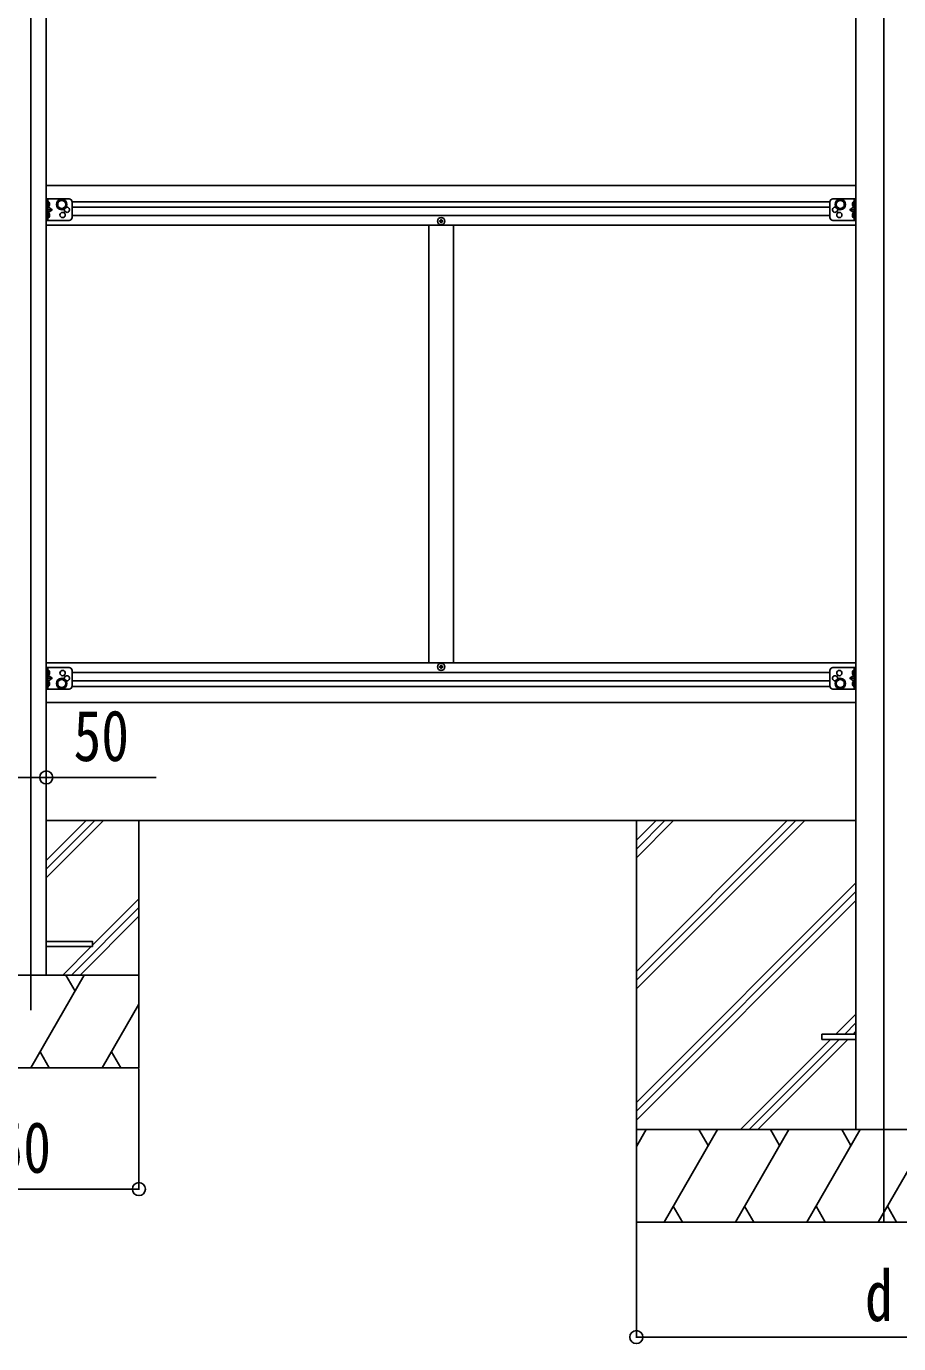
# Model space of a CAD drawing. Units: millimetres, scale not verified. Extents: x -10512 to 10512, y -7425 to 7425.
# Drawn here: x -3123 to -1711, y -4668 to -2537 of the extents above; entities that cross this region are included whole.
import ezdxf
from ezdxf.enums import TextEntityAlignment as Align

# ---------------------------------------------------------------- set-up
doc = ezdxf.new("R2010")
doc.units = ezdxf.units.MM
doc.header["$LTSCALE"] = 30
for name, color, linetype in [('0-3_YKK_12', 2, 'Continuous'), ('0-4_YKK_13', 4, 'Continuous'), ('0-5_YKK_A1', 4, 'Continuous'), ('0-6_YKK_D', 6, 'Continuous')]:
    doc.layers.add(name, color=color, linetype=linetype)
doc.styles.add('ＭＳ ゴシック', font='')
doc.styles.get('ＭＳ ゴシック').set_extended_font_data('MS Gothic')

msp = doc.modelspace()

# ---------------------------------------------------------------- linework, layer by layer
at = {"layer": '0-3_YKK_12'}
for p, q in [((-1735.63, -1297.04), (-1735.63, -4471.44)), ((-3115.63, -1701.45), (-3115.63, -4128.31))]:
    msp.add_line(p, q, dxfattribs=at)
at = {"layer": '0-4_YKK_13'}
for p, q in [((-3090.63, -2815.94), (-3090.63, -2850.94)), ((-3053.63, -2815.94), (-3090.63, -2815.94)), ((-3088.13, -2815.94), (-3088.13, -2850.94)), ((-3087.63, -2820.44), (-3088.13, -2820.53)), ((-3088.13, -2833.44), (-3081.13, -2833.44)), ((-3087.63, -2820.44), (-3086.83, -2820.59)), ((-3087.63, -2828.44), (-3086.83, -2828.3)), ((-3048.63, -2820.94), (-3048.63, -2845.94)), ((-1822.83, -2820.94), (-1822.83, -2845.94)), ((-1817.83, -2815.94), (-1780.83, -2815.94)), ((-1783.33, -2833.44), (-1790.33, -2833.44)), ((-1783.83, -2820.44), (-1784.63, -2820.59)), ((-1783.83, -2828.44), (-1784.63, -2828.3)), ((-1783.83, -2820.44), (-1783.33, -2820.53)), ((-1783.33, -2815.94), (-1783.33, -2850.94)), ((-1780.83, -2815.94), (-1780.83, -2850.94)), ((-3053.63, -2850.94), (-3090.63, -2850.94)), ((-3087.63, -2838.44), (-3088.13, -2838.53)), ((-3087.63, -2838.44), (-3086.83, -2838.59)), ((-3087.63, -2846.44), (-3086.83, -2846.3)), ((-2450.13, -2852.44), (-2449.13, -2852.44)), ((-1817.83, -2850.94), (-1780.83, -2850.94)), ((-1783.83, -2838.44), (-1784.63, -2838.59)), ((-1783.83, -2846.44), (-1784.63, -2846.3)), ((-1783.83, -2838.44), (-1783.33, -2838.53)), ((-3090.63, -3608.94), (-3090.63, -3573.94)), ((-3053.63, -3573.94), (-3090.63, -3573.94)), ((-3088.13, -3608.94), (-3088.13, -3573.94)), ((-3087.63, -3578.44), (-3086.83, -3578.59)), ((-3048.63, -3603.94), (-3048.63, -3578.94)), ((-2450.13, -3572.44), (-2449.13, -3572.44)), ((-1822.83, -3603.94), (-1822.83, -3578.94)), ((-1817.83, -3573.94), (-1780.83, -3573.94)), ((-1783.83, -3578.44), (-1784.63, -3578.59)), ((-1783.33, -3608.94), (-1783.33, -3573.94)), ((-1780.83, -3608.94), (-1780.83, -3573.94)), ((-3087.63, -3586.44), (-3088.13, -3586.36)), ((-3088.13, -3591.44), (-3081.13, -3591.44)), ((-3087.63, -3586.44), (-3086.83, -3586.3)), ((-3087.63, -3596.44), (-3086.83, -3596.59)), ((-1783.33, -3591.44), (-1790.33, -3591.44)), ((-1783.83, -3586.44), (-1784.63, -3586.3)), ((-1783.83, -3596.44), (-1784.63, -3596.59)), ((-1783.83, -3586.44), (-1783.33, -3586.36)), ((-3053.63, -3608.94), (-3090.63, -3608.94)), ((-3087.63, -3604.44), (-3088.13, -3604.36)), ((-3087.63, -3604.44), (-3086.83, -3604.3)), ((-1817.83, -3608.94), (-1780.83, -3608.94)), ((-1783.83, -3604.44), (-1784.63, -3604.3)), ((-1783.83, -3604.44), (-1783.33, -3604.36)), ((-3090.63, -4025.44), (-3015.63, -4025.44)), ((-1835.63, -4166.94), (-1835.63, -4175.94)), ((-1835.63, -4166.94), (-1780.83, -4166.94)), ((-1835.63, -4175.94), (-1780.83, -4175.94))]:
    msp.add_line(p, q, dxfattribs=at)
for points in [[(-3088.52, -2824.44), (-3087.88, -2823.26), (-3085.65, -2822.14)], [(-3088.52, -2824.44), (-3087.88, -2825.63), (-3085.65, -2826.74)], [(-3087.63, -2820.44), (-3087.63, -2828.44), (-3088.13, -2828.36), (-3088.13, -2820.53)], [(-3088.13, -2828.44), (-3081.13, -2833.44), (-3088.13, -2838.44)], [(-1783.33, -2828.44), (-1790.33, -2833.44), (-1783.33, -2838.44)], [(-1782.95, -2824.44), (-1783.58, -2823.26), (-1785.81, -2822.14)], [(-1782.95, -2824.44), (-1783.58, -2825.63), (-1785.81, -2826.74)], [(-1783.83, -2820.44), (-1783.83, -2828.44), (-1783.33, -2828.36), (-1783.33, -2820.53)], [(-3088.52, -2842.44), (-3087.88, -2841.26), (-3085.65, -2840.14)], [(-3088.52, -2842.44), (-3087.88, -2843.63), (-3085.65, -2844.74)], [(-3087.63, -2838.44), (-3087.63, -2846.44), (-3088.13, -2846.36), (-3088.13, -2838.53)], [(-2453.13, -2851.44), (-2454.13, -2851.44), (-2454.13, -2852.44), (-2453.13, -2852.44)], [(-2451.13, -2850.44), (-2451.13, -2849.44), (-2452.13, -2849.44), (-2452.13, -2850.44)], [(-2452.13, -2853.44), (-2452.13, -2854.44), (-2451.13, -2854.44), (-2451.13, -2853.44)], [(-2449.13, -2852.44), (-2449.13, -2851.44), (-2450.13, -2851.44)], [(-1782.95, -2842.44), (-1783.58, -2841.26), (-1785.81, -2840.14)], [(-1782.95, -2842.44), (-1783.58, -2843.63), (-1785.81, -2844.74)], [(-1783.83, -2838.44), (-1783.83, -2846.44), (-1783.33, -2846.36), (-1783.33, -2838.53)], [(-3087.63, -3586.44), (-3087.63, -3578.44), (-3088.13, -3578.53), (-3088.13, -3586.36)], [(-2453.13, -3573.44), (-2454.13, -3573.44), (-2454.13, -3572.44), (-2453.13, -3572.44)], [(-2452.13, -3571.44), (-2452.13, -3570.44), (-2451.13, -3570.44), (-2451.13, -3571.44)], [(-2451.13, -3574.44), (-2451.13, -3575.44), (-2452.13, -3575.44), (-2452.13, -3574.44)], [(-2449.13, -3572.44), (-2449.13, -3573.44), (-2450.13, -3573.44)], [(-1783.83, -3586.44), (-1783.83, -3578.44), (-1783.33, -3578.53), (-1783.33, -3586.36)], [(-3088.52, -3582.44), (-3087.88, -3581.26), (-3085.65, -3580.14)], [(-3088.52, -3582.44), (-3087.88, -3583.63), (-3085.65, -3584.74)], [(-3088.52, -3600.44), (-3087.88, -3599.26), (-3085.65, -3598.14)], [(-3088.52, -3600.44), (-3087.88, -3601.63), (-3085.65, -3602.74)], [(-3088.13, -3596.44), (-3081.13, -3591.44), (-3088.13, -3586.44)], [(-3087.63, -3604.44), (-3087.63, -3596.44), (-3088.13, -3596.53), (-3088.13, -3604.36)], [(-1783.33, -3596.44), (-1790.33, -3591.44), (-1783.33, -3586.44)], [(-1782.95, -3582.44), (-1783.58, -3581.26), (-1785.81, -3580.14)], [(-1782.95, -3582.44), (-1783.58, -3583.63), (-1785.81, -3584.74)], [(-1782.95, -3600.44), (-1783.58, -3599.26), (-1785.81, -3598.14)], [(-1782.95, -3600.44), (-1783.58, -3601.63), (-1785.81, -3602.74)], [(-1783.83, -3604.44), (-1783.83, -3596.44), (-1783.33, -3596.53), (-1783.33, -3604.36)], [(-3015.63, -4025.44), (-3015.63, -4017.44), (-3090.63, -4017.44)]]:
    msp.add_lwpolyline(points, dxfattribs=at)
for points in [[(-3065.63, -2832.45), (-3072.13, -2828.7), (-3072.13, -2821.19), (-3065.63, -2817.44), (-3059.13, -2821.19), (-3059.13, -2828.7)], [(-1805.83, -2832.45), (-1799.33, -2828.7), (-1799.33, -2821.19), (-1805.83, -2817.44), (-1812.33, -2821.19), (-1812.33, -2828.7)], [(-3065.63, -3592.44), (-3072.13, -3596.19), (-3072.13, -3603.7), (-3065.63, -3607.45), (-3059.13, -3603.7), (-3059.13, -3596.19)], [(-1805.83, -3592.44), (-1799.33, -3596.19), (-1799.33, -3603.7), (-1805.83, -3607.45), (-1812.33, -3603.7), (-1812.33, -3596.19)]]:
    msp.add_lwpolyline(points, close=True, dxfattribs=at)
for centre, radius in [((-3065.63, -2824.94), 8.5), ((-3065.63, -2824.94), 7.5), ((-3065.63, -2824.94), 6.5), ((-1805.83, -2824.94), 8.5), ((-1805.83, -2824.94), 7.5), ((-1805.83, -2824.94), 6.5), ((-3064.13, -2841.94), 4.25), ((-2451.63, -2851.94), 5.9), ((-1807.33, -2841.94), 4.25), ((-3064.13, -3582.94), 4.25), ((-2451.63, -3572.94), 5.9), ((-1807.33, -3582.94), 4.25), ((-3065.63, -3599.94), 8.5), ((-3065.63, -3599.94), 7.5), ((-3065.63, -3599.94), 6.5), ((-1805.83, -3599.94), 8.5), ((-1805.83, -3599.94), 7.5), ((-1805.83, -3599.94), 6.5)]:
    msp.add_circle(centre, radius, dxfattribs=at)
for centre, radius, start, end in [((-3086.98, -2821.47), 0.9, 32.05588, 80), ((-3086.98, -2827.42), 0.9, 280, 327.94412), ((-3091.73, -2824.44), 6.5, 327.94412, 32.05588), ((-3057.13, -2833.44), 4.25, 162.88004, 107.12346), ((-3053.63, -2820.94), 5, 0, 90), ((-1817.83, -2820.94), 5, 90, 180), ((-1814.33, -2833.44), 4.25, 72.87654, 17.11996), ((-1779.73, -2824.44), 6.5, 147.94412, 212.05588), ((-1784.48, -2821.47), 0.9, 100, 147.94412), ((-1784.48, -2827.42), 0.9, 212.05588, 260), ((-3086.98, -2839.47), 0.9, 32.05588, 80), ((-3086.98, -2845.42), 0.9, 280, 327.94412), ((-3091.73, -2842.44), 6.5, 327.94412, 32.05588), ((-3053.63, -2845.94), 5, 270, 0), ((-2453.13, -2850.44), 1, 270, 0), ((-2453.13, -2853.44), 1, 0, 90), ((-2450.13, -2850.44), 1, 180, 270), ((-2450.13, -2853.44), 1, 90, 180), ((-1817.83, -2845.94), 5, 180, 270), ((-1779.73, -2842.44), 6.5, 147.94412, 212.05588), ((-1784.48, -2839.47), 0.9, 100, 147.94412), ((-1784.48, -2845.42), 0.9, 212.05588, 260), ((-3086.98, -3579.47), 0.9, 32.05588, 80), ((-3091.73, -3582.44), 6.5, 327.94412, 32.05588), ((-3053.63, -3578.94), 5, 0, 90), ((-2453.13, -3571.44), 1, 270, 0), ((-2453.13, -3574.44), 1, 0, 90), ((-2450.13, -3571.44), 1, 180, 270), ((-2450.13, -3574.44), 1, 90, 180), ((-1817.83, -3578.94), 5, 90, 180), ((-1779.73, -3582.44), 6.5, 147.94412, 212.05588), ((-1784.48, -3579.47), 0.9, 100, 147.94412), ((-3086.98, -3585.42), 0.9, 280, 327.94412), ((-3086.98, -3597.47), 0.9, 32.05588, 80), ((-3091.73, -3600.44), 6.5, 327.94412, 32.05588), ((-3057.13, -3591.44), 4.25, 252.87654, 197.11996), ((-1814.33, -3591.44), 4.25, 342.88004, 287.12346), ((-1779.73, -3600.44), 6.5, 147.94412, 212.05588), ((-1784.48, -3585.42), 0.9, 212.05588, 260), ((-1784.48, -3597.47), 0.9, 100, 147.94412), ((-3086.98, -3603.42), 0.9, 280, 327.94412), ((-3053.63, -3603.94), 5, 270, 0), ((-1817.83, -3603.94), 5, 180, 270), ((-1784.48, -3603.42), 0.9, 212.05588, 260)]:
    msp.add_arc(centre, radius, start, end, dxfattribs=at)
at = {"layer": '0-5_YKK_A1'}
for p, q in [((-1780.83, -1692.44), (-1780.83, -4321.44)), ((-3090.63, -1708.44), (-3090.63, -4071.44)), ((-1780.83, -2794.44), (-3090.63, -2794.44)), ((-3048.66, -2820.44), (-1822.81, -2820.44)), ((-3048.63, -2829.44), (-1822.83, -2829.44)), ((-1822.83, -2842.94), (-3048.63, -2842.94)), ((-3090.63, -2858.44), (-1780.83, -2858.44)), ((-2471.63, -3566.44), (-2471.63, -2858.44)), ((-2431.63, -3566.44), (-2431.63, -2858.44)), ((-3090.63, -3566.44), (-1780.83, -3566.44)), ((-3048.63, -3581.94), (-1822.83, -3581.94)), ((-3048.63, -3595.44), (-1822.83, -3595.44)), ((-3048.66, -3604.44), (-1822.81, -3604.44)), ((-3090.63, -3630.44), (-1780.83, -3630.44)), ((-3090.63, -3821.44), (-1780.83, -3821.44)), ((-3090.63, -3914.21), (-2997.87, -3821.44)), ((-3090.63, -3900.07), (-3012.01, -3821.44)), ((-3090.63, -3885.92), (-3026.15, -3821.44)), ((-2940.63, -4221.44), (-2940.63, -3821.44)), ((-2135.83, -3821.44), (-2135.83, -4471.44)), ((-2135.83, -4065.62), (-1891.65, -3821.44)), ((-2135.83, -4079.76), (-1877.51, -3821.44)), ((-2135.83, -4093.9), (-1863.37, -3821.44)), ((-2135.83, -3881.77), (-2075.5, -3821.44)), ((-2135.83, -3867.63), (-2089.64, -3821.44)), ((-2135.83, -3853.49), (-2103.78, -3821.44)), ((-2135.83, -4277.75), (-1781.03, -3922.95)), ((-2135.83, -4291.89), (-1781.03, -3937.1)), ((-3049.88, -4071.44), (-2940.63, -3962.2)), ((-3015.63, -4023.06), (-2940.63, -3948.06)), ((-2135.83, -4306.04), (-1781.03, -3951.24)), ((-3035.74, -4071.44), (-2940.63, -3976.34)), ((-3064.02, -4071.44), (-3018.02, -4025.44)), ((-3290.63, -4071.44), (-2940.63, -4071.44)), ((-3115.63, -4221.44), (-3029.02, -4071.44)), ((-3044.03, -4097.43), (-3059.03, -4071.44)), ((-3000.16, -4221.44), (-2940.63, -4118.34)), ((-1812.89, -4166.94), (-1781.03, -4135.09)), ((-1798.75, -4166.94), (-1781.03, -4149.23)), ((-1967.39, -4321.44), (-1821.89, -4175.94)), ((-1953.25, -4321.44), (-1807.75, -4175.94)), ((-1939.11, -4321.44), (-1793.6, -4175.94)), ((-1784.6, -4166.94), (-1781.03, -4163.37)), ((-3100.63, -4195.46), (-3085.63, -4221.44)), ((-2985.16, -4195.46), (-2970.16, -4221.44)), ((-3290.63, -4221.44), (-2940.63, -4221.44)), ((-1335.83, -4321.44), (-2135.83, -4321.44)), ((-2135.83, -4348.95), (-2119.95, -4321.44)), ((-2091.08, -4471.44), (-2004.48, -4321.44)), ((-2019.48, -4347.42), (-2034.48, -4321.44)), ((-1975.61, -4471.44), (-1889.01, -4321.44)), ((-1904.01, -4347.43), (-1919.01, -4321.44)), ((-1860.14, -4471.44), (-1773.54, -4321.44)), ((-1788.54, -4347.42), (-1803.54, -4321.44)), ((-1744.67, -4471.44), (-1658.07, -4321.44)), ((-2076.09, -4445.46), (-2061.09, -4471.44)), ((-1960.62, -4445.46), (-1945.62, -4471.44)), ((-1845.14, -4445.46), (-1830.15, -4471.44)), ((-1729.67, -4445.46), (-1714.68, -4471.44)), ((-2135.83, -4471.44), (-1335.83, -4471.44))]:
    msp.add_line(p, q, dxfattribs=at)
at = {"layer": '0-6_YKK_D'}
for p, q in [((-3090.63, -3700.42), (-3090.63, -3752.73)), ((-2940.63, -4222.44), (-2940.63, -4418.71)), ((-3290.63, -4417.71), (-2940.63, -4417.71)), ((-2135.83, -4471.44), (-2135.83, -4658.15)), ((-2135.83, -4657.15), (-1335.83, -4657.15))]:
    msp.add_line(p, q, dxfattribs=at)
msp.add_lwpolyline([(-3140.63, -3751.73), (-3090.63, -3751.73), (-2912.8, -3751.73)], dxfattribs=at)
for centre in [(-3090.63, -3751.73), (-2940.63, -4417.71), (-2135.83, -4657.15)]:
    msp.add_circle(centre, 10.62, dxfattribs=at)

# ---------------------------------------------------------------- texts
at = {"layer": '0-6_YKK_D', "style": 'ＭＳ ゴシック', "width": 0.8}
for s, p in [('50', (-3046.46, -3750.07)), ('350', (-3217.63, -4416.05)), ('d', (-1765.83, -4655.85))]:
    msp.add_text(s, height=82.48, dxfattribs=at).set_placement(p, align=Align.BOTTOM_LEFT)

doc.saveas('drawing.dxf')
